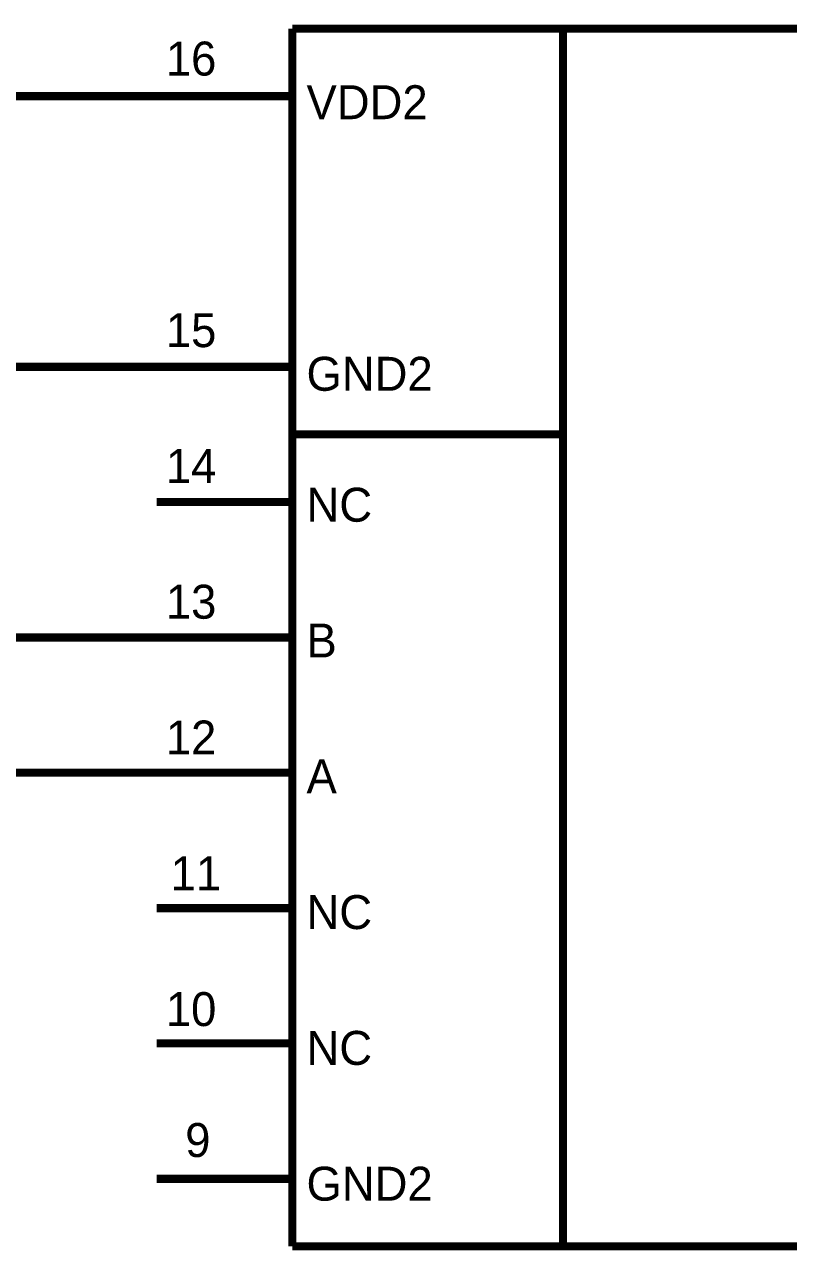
# Model space of a CAD drawing. Header units: inches. Extents: x 0 to 594, y 0 to 420.
# Drawn here: x 145.12 to 173.33, y 74.85 to 120.15 of the extents above; entities that cross this region are included whole.
import ezdxf

# ---------------------------------------------------------------- set-up
doc = ezdxf.new("R2010")
doc.units = ezdxf.units.IN
doc.layers.add('Sheet', color=255, linetype='Continuous')

msp = doc.modelspace()

# ---------------------------------------------------------------- linework, layer by layer
at = {"layer": 'Sheet'}
for points in [[(185.009, 119.995, 0.3, 0.3, 0), (155.007, 119.995, 0.3, 0.3, 0)], [(155.007, 119.995, 0.3, 0.3, 0), (155.007, 74.998, 0.3, 0.3, 0)], [(165.007, 119.995, 0.3, 0.3, 0), (165.007, 74.998, 0.3, 0.3, 0)], [(130.01, 117.498, 0.3, 0.3, 0), (137.502, 117.498, 0.3, 0.3, 0), (150.001, 117.498, 0.3, 0.3, 0)], [(155.007, 117.498, 0.3, 0.3, 0), (150.001, 117.498, 0.3, 0.3, 0)], [(130.01, 107.497, 0.3, 0.3, 0), (137.502, 107.497, 0.3, 0.3, 0), (150.001, 107.497, 0.3, 0.3, 0)], [(155.007, 107.497, 0.3, 0.3, 0), (150.001, 107.497, 0.3, 0.3, 0)], [(155.007, 105, 0.3, 0.3, 0), (165.007, 105, 0.3, 0.3, 0)], [(155.007, 102.503, 0.3, 0.3, 0), (150.001, 102.503, 0.3, 0.3, 0)], [(150.001, 97.497, 0.3, 0.3, 0), (112.506, 97.497, 0.3, 0.3, 0), (102.505, 97.497, 0.3, 0.3, 0)], [(155.007, 97.497, 0.3, 0.3, 0), (150.001, 97.497, 0.3, 0.3, 0)], [(102.505, 92.502, 0.3, 0.3, 0), (137.502, 92.502, 0.3, 0.3, 0), (150.001, 92.502, 0.3, 0.3, 0)], [(155.007, 92.502, 0.3, 0.3, 0), (150.001, 92.502, 0.3, 0.3, 0)], [(155.007, 87.496, 0.3, 0.3, 0), (150.001, 87.496, 0.3, 0.3, 0)], [(155.007, 82.502, 0.3, 0.3, 0), (150.001, 82.502, 0.3, 0.3, 0)], [(155.007, 77.496, 0.3, 0.3, 0), (150.001, 77.496, 0.3, 0.3, 0)], [(185.009, 74.998, 0.3, 0.3, 0), (155.007, 74.998, 0.3, 0.3, 0)]]:
    msp.add_lwpolyline(points, format="xyseb", dxfattribs=at)

# ---------------------------------------------------------------- texts
for s, height, p in [('16', 1.2543, (150.337, 118.259)), ('VDD2', 1.2543, (155.533, 116.647)), ('15', 1.2543, (150.337, 108.225)), ('GND2', 1.2543, (155.533, 106.613)), ('14', 1.2543, (150.337, 103.208)), ('NC', 1.2543, (155.533, 101.775)), ('13', 1.2543, (150.337, 98.191)), ('B', 1.254, (155.533, 96.758)), ('12', 1.2543, (150.337, 93.174)), ('A', 1.254, (155.533, 91.741)), ('11', 1.2543, (150.516, 88.157)), ('NC', 1.2543, (155.533, 86.724)), ('10', 1.2543, (150.337, 83.14)), ('NC', 1.2543, (155.533, 81.706)), ('9', 1.254, (151.053, 78.302)), ('GND2', 1.2543, (155.533, 76.689))]:
    msp.add_text(s, height=height, dxfattribs=at).set_placement(p)

doc.saveas('drawing.dxf')
